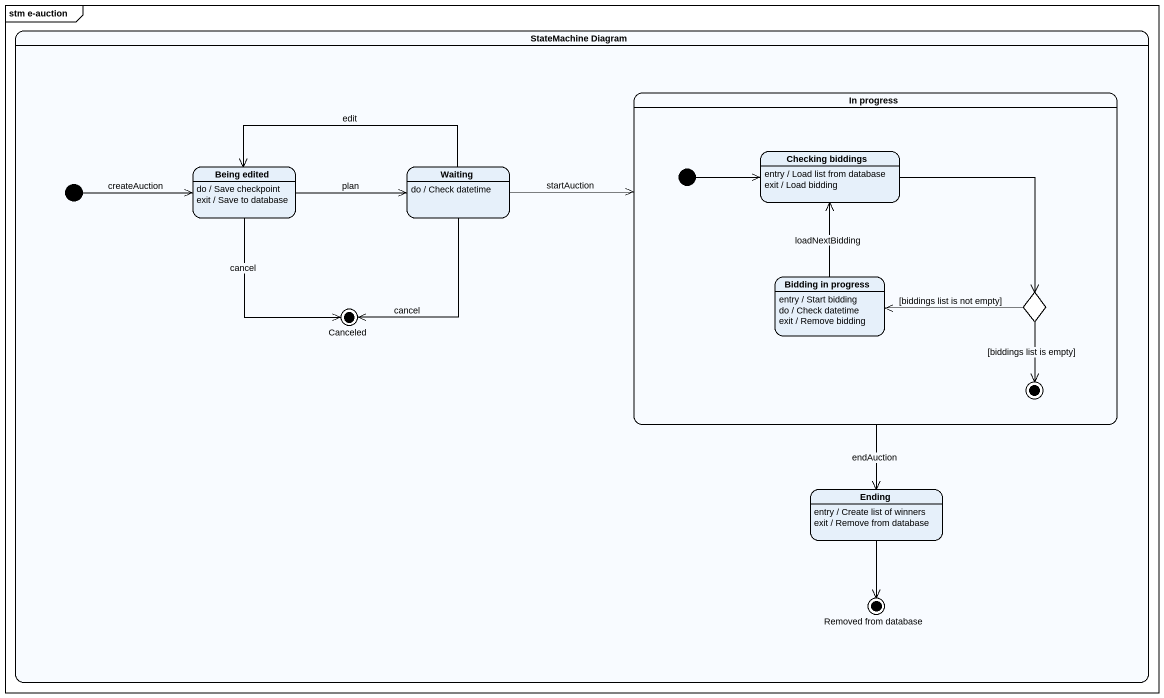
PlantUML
@startuml
mainframe stm e-auction
hide empty description
state "StateMachine Diagram" as StateMachine_Diagram {
  state "In progress" as In_progress {
    state "Checking biddings" as Checking_biddings
    Checking_biddings : entry / Load list from database
    Checking_biddings : exit / Load bidding
    state "Bidding in progress" as Bidding_in_progress
    Bidding_in_progress : entry / Start bidding
    Bidding_in_progress : do / Check datetime
    Bidding_in_progress : exit / Remove bidding
    state choice1 <<choice>>
    [*] -right-> Checking_biddings
    choice1 --> [*] : [biddings list is empty]
  }
  state "Being edited" as Being_edited
  Being_edited : do / Save checkpoint
  Being_edited : exit / Save to database
  state Waiting
  Waiting : do / Check datetime
  state Canceled <<end>>
  state Ending
  Ending : entry / Create list of winners
  Ending : exit / Remove from database
  state "Removed from database" as Removed_from_database <<end>>
  [*] -right-> Being_edited : createAuction
}
In_progress --> Ending : endAuction
Being_edited -right-> Waiting : plan
Being_edited --> Canceled : cancel
Waiting -right-> In_progress : startAuction
Waiting -left-> Being_edited : edit
Waiting --> Canceled : cancel
Checking_biddings --> choice1
Bidding_in_progress -up-> Checking_biddings : loadNextBidding
choice1 -left-> Bidding_in_progress : [biddings list is not empty]
Ending --> Removed_from_database
@enduml
